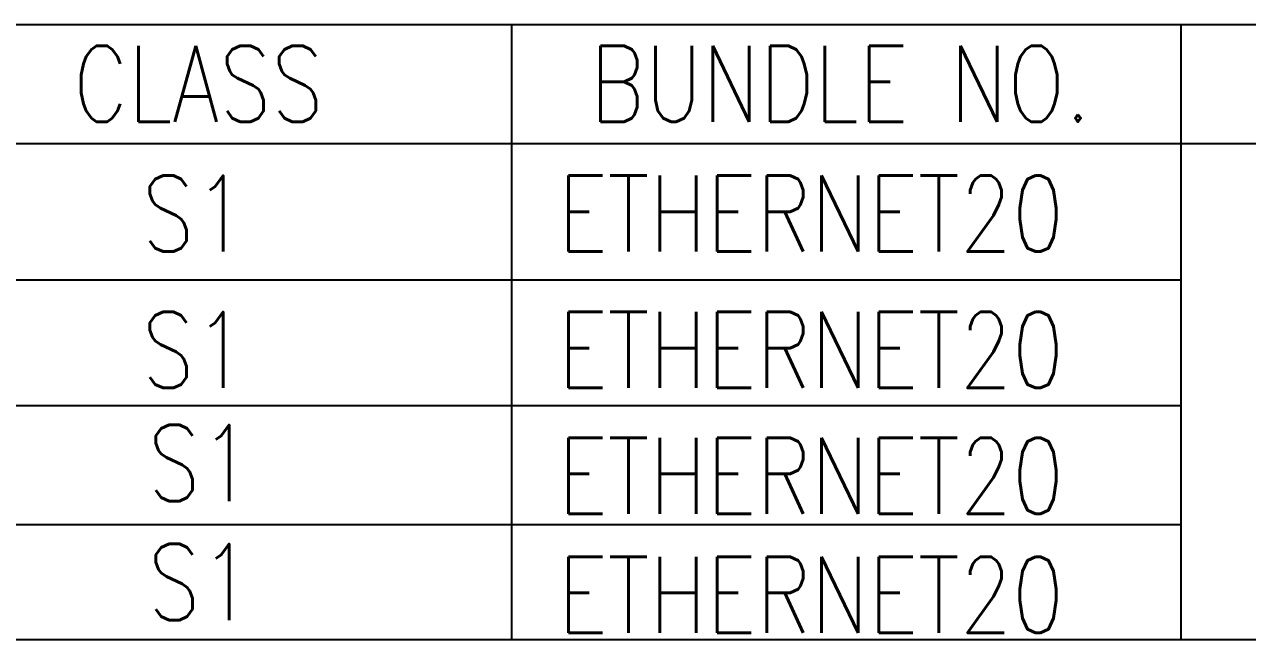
# Model space of a CAD drawing. Extents: x 260 to 819, y -886 to -443.
# Drawn here: x 643.88 to 693.72, y -663.56 to -638.49 of the extents above; entities that cross this region are included whole.
import ezdxf

# ---------------------------------------------------------------- set-up
doc = ezdxf.new("R2010")
doc.units = 0
doc.header["$LTSCALE"] = 150
doc.header["$MEASUREMENT"] = 0
doc.layers.add('현배선도', color=7, linetype='CONTINUOUS')
doc.styles.get("Standard").update_dxf_attribs({"font": 'romans.shx', "width": 0.8, "bigfont": 'whgtxt.shx'})

msp = doc.modelspace()

# ---------------------------------------------------------------- linework, layer by layer
at = {"layer": '현배선도', "color": 0}
for p, q in [((636.448, -638.492), (663.726, -638.492)), ((663.726, -638.492), (663.726, -643.342)), ((663.726, -638.492), (691.004, -638.492)), ((691.004, -638.492), (691.004, -643.342)), ((691.004, -638.492), (718.282, -638.492)), ((636.448, -643.342), (663.726, -643.342)), ((663.726, -643.342), (663.726, -648.899)), ((663.726, -643.342), (691.004, -643.342)), ((691.004, -643.342), (691.004, -648.899)), ((691.004, -643.342), (718.282, -643.342)), ((636.448, -648.899), (663.726, -648.899)), ((663.726, -648.899), (663.726, -654.026)), ((663.726, -648.899), (691.004, -648.899)), ((691.004, -648.899), (691.004, -654.026)), ((636.448, -654.026), (663.726, -654.026)), ((663.726, -654.026), (663.726, -658.876)), ((663.726, -654.026), (691.004, -654.026)), ((691.004, -654.026), (691.004, -658.876)), ((636.448, -658.876), (663.726, -658.876)), ((663.726, -658.876), (663.726, -663.562)), ((663.726, -658.876), (691.004, -658.876)), ((691.004, -658.876), (691.004, -663.562)), ((636.448, -663.562), (663.726, -663.562)), ((663.726, -663.562), (691.004, -663.562)), ((691.004, -663.562), (718.282, -663.562))]:
    msp.add_line(p, q, dxfattribs=at)

# ---------------------------------------------------------------- texts
at = {"layer": '현배선도', "color": 0, "width": 0.8}
for s, p in [('CLASS', (645.866, -642.459)), ('BUNDLE NO.', (666.932, -642.459)), ('S1', (648.677, -647.752)), ('ETHERNET20', (665.622, -647.752)), ('S1', (648.677, -653.309)), ('ETHERNET20', (665.622, -653.309)), ('S1', (648.921, -657.917)), ('ETHERNET20', (665.622, -658.436)), ('S1', (648.921, -662.767)), ('ETHERNET20', (665.622, -663.286))]:
    msp.add_text(s, height=3.1, dxfattribs=at).set_placement(p)

doc.saveas('drawing.dxf')
